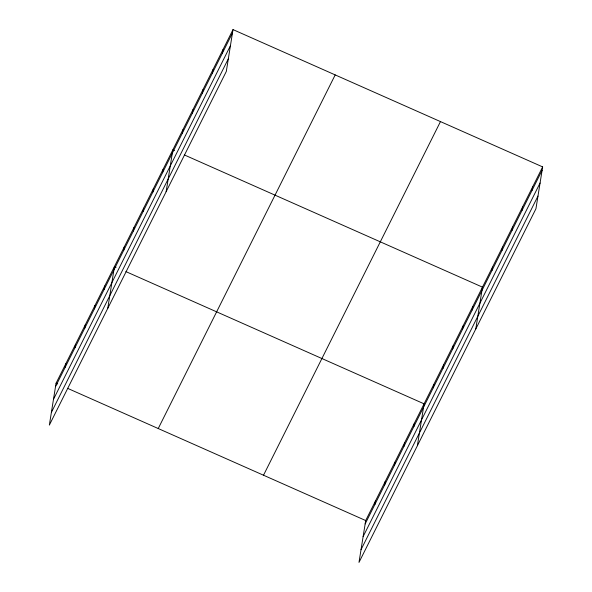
<?xml version="1.0" encoding="UTF-8"?>
<svg xmlns="http://www.w3.org/2000/svg" width="592" height="592" viewBox="0 0 592 592"><rect width="100%" height="100%" fill="white"/><g stroke="black" fill="none" stroke-linecap="round" stroke-linejoin="round"><path stroke-width="0.89" d="M233.011 29.6L56.062 383.224L49.351 425.093L226.307 71.462L233.011 29.6L542.649 166.907L535.938 208.776L358.989 562.4L365.693 520.538L542.649 166.907M65.246 367.173L65.793 363.777M74.977 347.726L75.524 344.329M84.715 328.279L85.255 324.882M94.446 308.824L94.986 305.428M104.177 289.377L104.725 285.98M107.751 308.395L114.456 266.533L116.091 267.258M123.639 250.475L124.187 247.079M133.378 231.028L133.918 227.631M143.109 211.581L143.649 208.184M152.84 192.126L153.387 188.73M162.571 172.679L163.118 169.282M166.145 191.697L172.849 149.835L174.485 150.56M182.336 133.193L182.876 129.796M192.363 113.153L192.903 109.757M202.39 93.114L202.93 89.718M212.417 73.075L212.957 69.678M222.444 53.036L222.984 49.639M374.877 504.48L375.424 501.084M384.615 485.033L385.155 481.636M394.346 465.586L394.886 462.189M404.077 446.139L404.625 442.735M413.808 426.684L414.356 423.287M417.382 445.702L424.087 403.84L125.896 271.602M433.277 387.79L433.818 384.386M443.008 368.335L443.549 364.938M452.739 348.888L453.287 345.491M462.47 329.441L463.018 326.044M472.209 309.986L472.749 306.589M475.776 329.004L482.48 287.142L184.29 154.912M491.967 270.5L492.507 267.103M501.994 250.46L502.534 247.064M512.021 230.421L512.561 227.025M522.048 210.382L522.588 206.985M532.075 190.343L532.622 186.946M55.515 386.628L232.471 32.997M53.48 399.319L230.436 45.695M51.386 412.395L228.342 58.771M158.234 428.541L335.19 74.91M263.514 475.221L440.47 121.597M365.146 523.935L542.102 170.304M363.111 536.626L540.067 183.002M361.016 549.709L537.973 196.078M56.062 383.224L57.69 383.949M67.503 388.3L365.693 520.538"/></g></svg>
